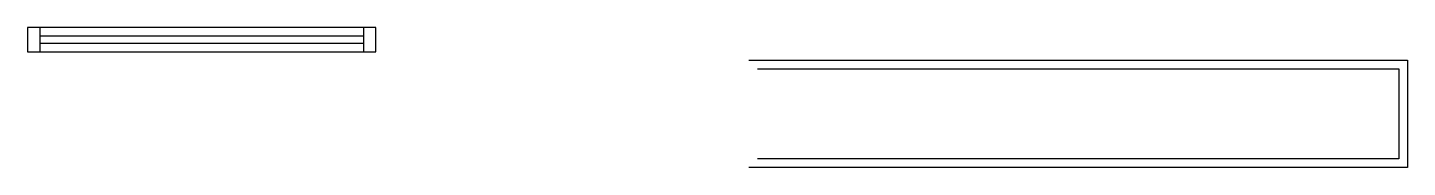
# Model space of a CAD drawing. Header units: metres. Extents: x 3966 to 4762, y -1146 to -1065.
import ezdxf

# ---------------------------------------------------------------- set-up
doc = ezdxf.new("R2010")
doc.units = ezdxf.units.M
for name, color, linetype in [('CARIMBO', 7, 'Continuous'), ('Painéis', 7, 'Continuous'), ('SARR_2.2x7', 7, 'Continuous'), ('SARR_EDITAR', 7, 'Continuous')]:
    doc.layers.add(name, color=color, linetype=linetype)

msp = doc.modelspace()

# ---------------------------------------------------------------- linework, layer by layer
at = {"layer": 'CARIMBO', "color": 7, "lineweight": 25}
for points in [[(4382.12, -1084.11), (4762.27, -1084.11), (4762.27, -1146.17), (4382.12, -1146.17)], [(4387.12, -1089.11), (4757.27, -1089.11), (4757.27, -1141.17), (4387.12, -1141.17)]]:
    msp.add_lwpolyline(points, dxfattribs=at)
at = {"layer": 'Painéis', "color": 7, "lineweight": 25}
msp.add_lwpolyline([(3965.73, -1065.15), (3965.73, -1079.15), (4166.73, -1079.15), (4166.73, -1065.15), (3965.73, -1065.15)], dxfattribs=at)
at = {"layer": 'SARR_2.2x7', "color": 7, "lineweight": 25}
for p, q in [((3972.73, -1065.15), (3972.73, -1079.15)), ((4159.73, -1065.15), (4159.73, -1079.15))]:
    msp.add_line(p, q, dxfattribs=at)
at = {"layer": 'SARR_EDITAR', "color": 7, "lineweight": 25}
for p, q in [((4159.73, -1070.15), (3972.73, -1070.15)), ((3972.73, -1074.15), (4159.73, -1074.15))]:
    msp.add_line(p, q, dxfattribs=at)

doc.saveas('drawing.dxf')
